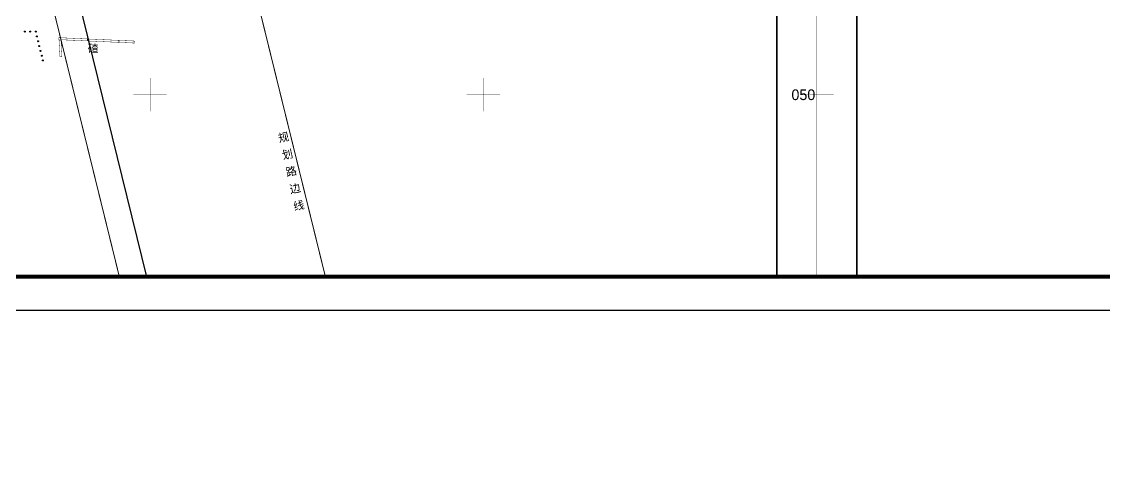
# Model space of a CAD drawing. Extents: x -83084 to 31773731, y -158416 to 241421036.
# Drawn here: x 31980.7 to 32143.1, y 240993.9 to 241060.9 of the extents above; entities that cross this region are included whole.
import ezdxf
from ezdxf.enums import TextEntityAlignment as Align
from ezdxf.xclip import XClip

# ---------------------------------------------------------------- set-up
doc = ezdxf.new("R2010")
doc.units = 0
doc.header["$LTSCALE"] = 1000
doc.header["$MEASUREMENT"] = 0
doc.header["$XCLIPFRAME"] = 0
for name, pattern in [('10010', [0]), ('677', [0]), ('721120', [0]), ('CENTER2', [1.125, 0.75, -0.125, 0.125, -0.125])]:
    doc.linetypes.add(name, pattern=pattern)
for name, color, linetype in [('Road_2', 134, 'Continuous'), ('TITLIN1', 7, 'Continuous'), ('规划道路边线', 165, 'Continuous')]:
    doc.layers.add(name, color=color, linetype=linetype)
doc.layers.add('地形', color=7, linetype='Continuous', true_color=0x323232)
doc.styles.add('JMHT', font='')
doc.styles.add('JTHT', font='')
doc.styles.get('JMHT').set_extended_font_data('方正细等线简体')
doc.styles.get('JTHT').set_extended_font_data('方正细等线简体')

# ---------------------------------------------------------------- blocks, each defined once
blk = doc.blocks.new('A$C15254A11')
at = {"layer": 'Road_2'}
blk.add_line((219908, 4000), (134746, 4000), dxfattribs=at)
blk = doc.blocks.new('99932001')
at = {"color": 0, "linetype": 'Continuous', "lineweight": -3}
for radius in [0.15, 0.1, 0.05]:
    blk.add_circle((0, 0), radius, dxfattribs=at)
blk = doc.blocks.new('ysdx12')
at = {"layer": '地形', "linetype": '721120', "lineweight": -3, "ltscale": 0.5, "const_width": 0.15}
for points in [[(-75.1, 94.78), (-44.44, -29.55), (-23.07, -116.23)], [(7.83, -116.23), (-10.06, -43.68)]]:
    blk.add_lwpolyline(points, dxfattribs=at)
at = {"layer": '地形', "linetype": 'Continuous', "lineweight": -3, "ltscale": 0.5}
for points, const_width in [([(69.93, 89.77), (69.93, -122.23)], 0.25), ([(81.93, -122.23), (81.93, 89.77)], 0.25), ([(-26.34, -58.19), (-37.74, -57.68), (-37.58, -60.54)], 0.06), ([(-37.71, -58.17), (-37.41, -58.15)], 0.06), ([(-26.36, -58.49), (-37.42, -57.99), (-37.28, -60.52)], 0.06), ([(-33.47, -57.87), (-33.48, -58.17)], 0.06), ([(-28.72, -58.08), (-28.73, -58.38)], 0.06), ([(-26.34, -58.19), (-26.36, -58.49)], 0.06), ([(-26.34, -58.19), (-26.36, -58.49)], 0.06), ([(-37.58, -60.54), (-37.28, -60.52)], 0.06)]:
    blk.add_lwpolyline(points, dxfattribs=dict(at, const_width=const_width))
at = {"layer": '地形', "linetype": '10010', "lineweight": -3, "ltscale": 0.5, "const_width": 0.06}
for points in [[(75.93, -122.23), (75.93, 89.77)], [(75.93, -122.23), (75.93, 89.77)], [(-24.07, -68.73), (-24.07, -63.73)], [(25.93, -68.73), (25.93, -63.73)], [(-26.57, -66.23), (-21.57, -66.23)], [(23.43, -66.23), (28.43, -66.23)], [(75.93, -66.23), (73.43, -66.23)], [(75.93, -66.23), (78.43, -66.23)]]:
    blk.add_lwpolyline(points, dxfattribs=at)
at = {"layer": '地形', "linetype": '677', "lineweight": -3, "ltscale": 0.5, "const_width": 0.06}
blk.add_lwpolyline([(-26.34, -58.19), (-37.74, -57.68), (-37.58, -60.54)], dxfattribs=at)
at = {"layer": '地形', "linetype": 'Continuous'}
for p, xscale, yscale, rotation in [((-42.86, -56.76), 0.4999999999999996, 0.4999999999999996, 359.5168151152693), ((-42.04, -56.77), 0.4999999999999996, 0.4999999999999996, 359.5168151152693), ((-41.21, -56.77), 0.4999999999999996, 0.4999999999999996, 359.5168151152693), ((-41.03, -57.49), 0.5, 0.5, 283.8880702094424), ((-40.85, -58.22), 0.5, 0.5, 283.8880702094424), ((-40.68, -58.94), 0.5, 0.5, 283.8880702094424), ((-40.5, -59.66), 0.5, 0.5, 283.8880702094424), ((-40.32, -60.38), 0.5, 0.5, 283.8880702094424), ((-40.14, -61.1), 0.5, 0.5, 283.8880702094424)]:
    blk.add_blockref('99932001', p, dxfattribs=dict(at, xscale=xscale, yscale=yscale, rotation=rotation))
at = {"layer": '地形', "style": 'JTHT'}
blk.add_text('碴', height=1.2, dxfattribs=at).set_placement((-32.6, -59.31), align=Align.MIDDLE_CENTER)
at = {"layer": '地形', "style": 'JMHT'}
blk.add_text('050', height=1.6, dxfattribs=at).set_placement((75.68, -66.23), align=Align.MIDDLE_RIGHT)
for s, p in [('规', (-4.04, -72.61)), ('划', (-3.47, -75.17)), ('路', (-2.9, -77.72)), ('边', (-2.33, -80.28)), ('线', (-1.76, -82.84))]:
    blk.add_text(s, height=1.2, rotation=12.5734, dxfattribs=at).set_placement(p, align=Align.MIDDLE_CENTER)
blk = doc.blocks.new('ghdlbx')
at = {"layer": '规划道路边线', "linetype": '721120', "lineweight": -3, "ltscale": 0.5, "const_width": 0.15}
for points in [[(-75.1, 94.78), (-44.44, -29.55), (-23.07, -116.23)], [(7.83, -116.23), (-10.06, -43.68)]]:
    blk.add_lwpolyline(points, dxfattribs=at)

msp = doc.modelspace()

# ---------------------------------------------------------------- wipeouts: each hides what was drawn before it
msp.add_wipeout([(32128.84, 241433.23), (32128.84, 241391.23), (31905.85, 241391.23), (31905.85, 241333.09), (31867.79, 241333.09), (31867.79, 241211.58), (31912.1, 241211.58), (31912.1, 241022.73), (31783.02, 241022.73), (31783.02, 241433.23)])

# ---------------------------------------------------------------- next in the draw order: block references
at = {"color": 1, "linetype": 'CENTER2', "ltscale": 0.01, "xscale": 0.001, "yscale": 0.001, "zscale": 0.001, "rotation": 283.8517818251967}
msp.add_blockref('A$C15254A11', (31942.99, 241235.28), dxfattribs=at)

# ---------------------------------------------------------------- next in the draw order: block references
ref = msp.add_blockref('ysdx12', (32024.07, 241116.23))
XClip(ref).set_block_clipping_path([(-272.4682125144, -93.5070921242), (303.3494281587, 310.7769526536)])

# ---------------------------------------------------------------- next in the draw order: linework, layer by layer
at = {"layer": 'TITLIN1'}
msp.add_lwpolyline([(31770.52, 241017.73), (32365.02, 241017.73), (32365.02, 241438.23), (31770.52, 241438.23)], close=True, dxfattribs=at)
at = {"layer": 'TITLIN1', "const_width": 0.6}
msp.add_lwpolyline([(31783.02, 241022.73), (32360.02, 241022.73), (32360.02, 241433.23), (31783.02, 241433.23)], close=True, dxfattribs=at)
msp.add_lwpolyline([(31783.02, 241022.73), (32360.02, 241022.73), (32360.02, 241433.23), (31783.02, 241433.23)], close=True, dxfattribs=at)

# ---------------------------------------------------------------- next in the draw order: block references
ref = msp.add_blockref('ghdlbx', (32024.07, 241116.23))
XClip(ref).set_block_clipping_path([(-228.0520679788, -93.5070920873), (303.447932021, 316.9929079127)])

# ---------------------------------------------------------------- next in the draw order: wipeouts: each hides what was drawn before it
msp.add_wipeout([(32128.84, 241433.23), (32128.84, 241391.23), (31905.85, 241391.23), (31906.1, 241297.3), (31867.79, 241297.3), (31867.79, 241211.58), (31912.1, 241211.58), (31912.1, 241022.73), (31783.02, 241022.73), (31783.02, 241433.23)])

doc.saveas('drawing.dxf')
